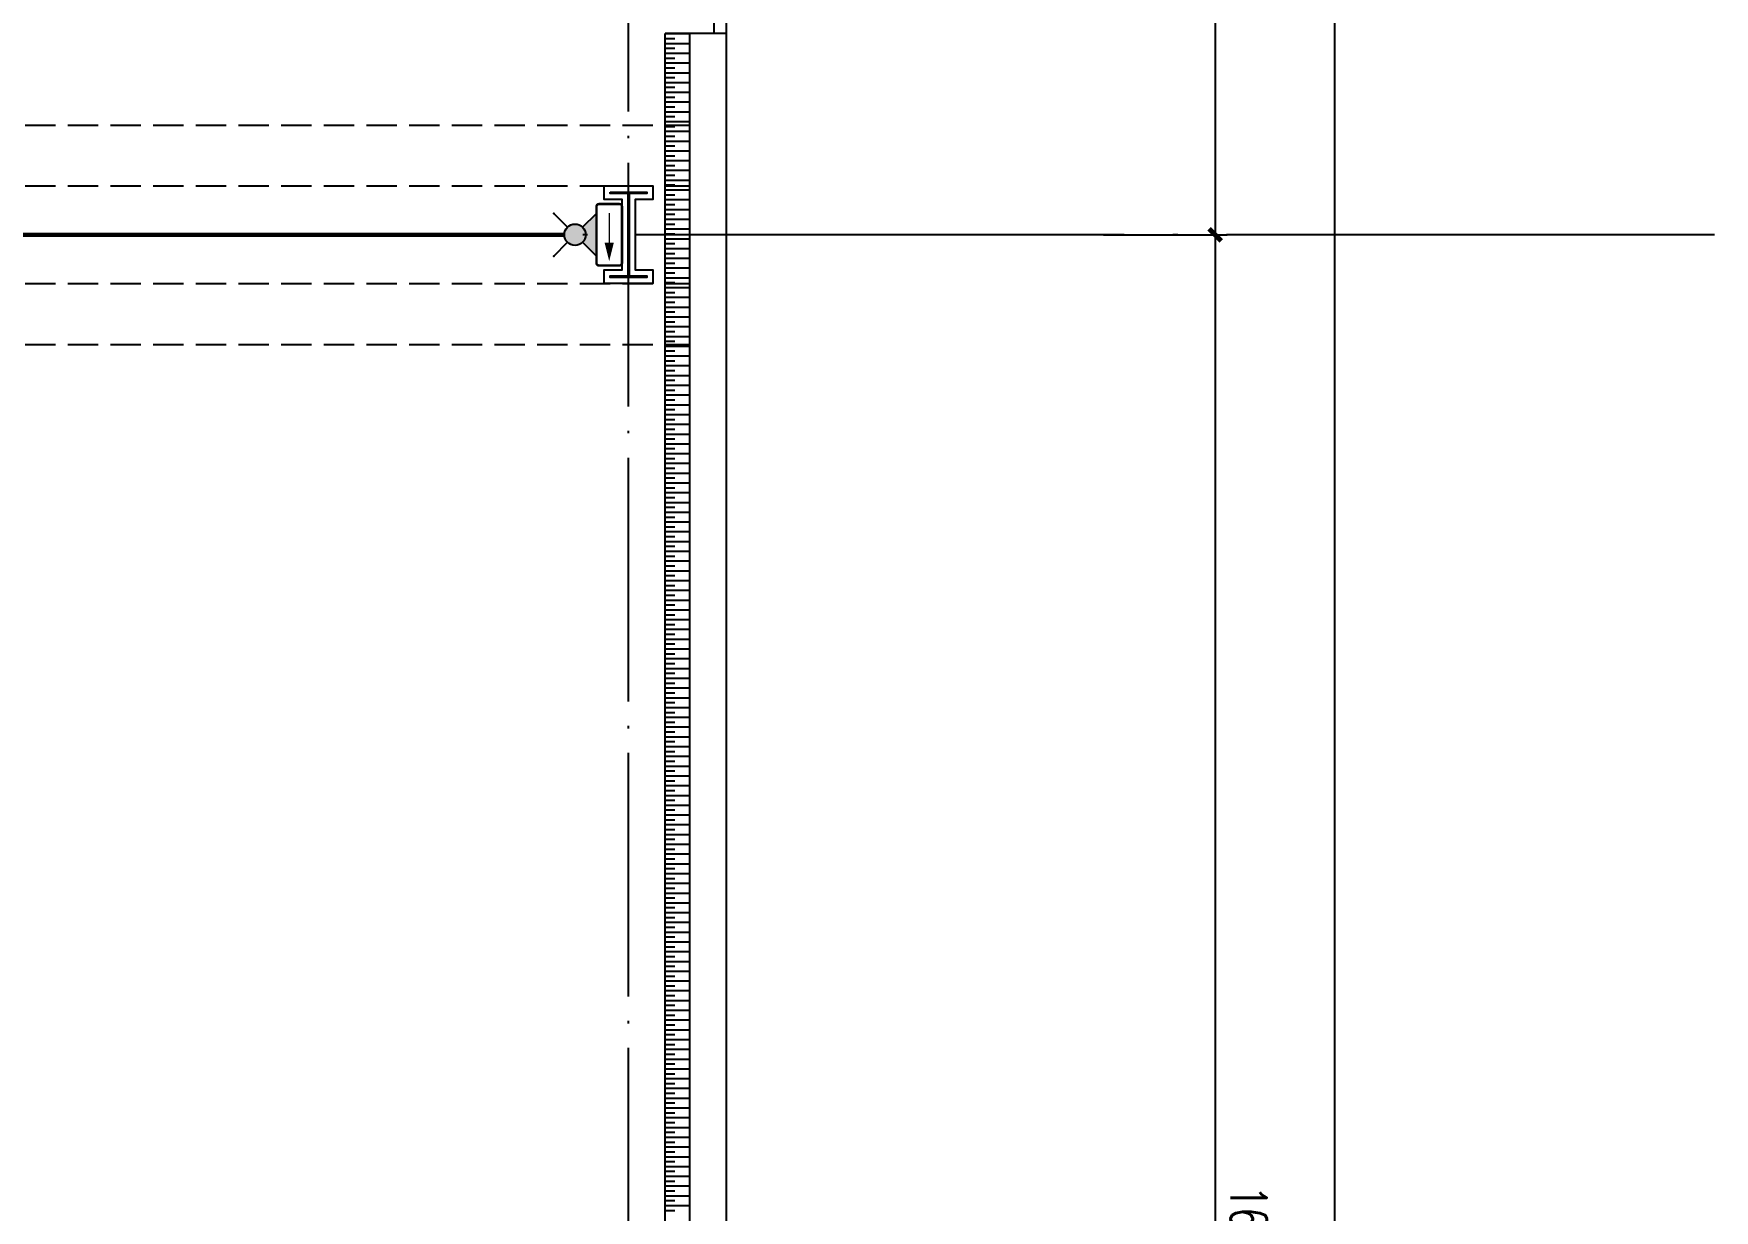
# Model space of a CAD drawing. Extents: x -1396510 to 1250330, y -1892470 to 1623980.
# Drawn here: x 397096 to 410880, y -790633 to -780980 of the extents above; entities that cross this region are included whole.
import ezdxf
from ezdxf.enums import TextEntityAlignment as Align

# ---------------------------------------------------------------- set-up
doc = ezdxf.new("R2010")
doc.units = 0
doc.header["$LTSCALE"] = 1000
doc.header["$MEASUREMENT"] = 0
doc.linetypes.add('DASH', pattern=[0.35, 0.25, -0.1])
doc.linetypes.add('DOTE', pattern=[2.4200000000000004, 2, -0.2, 0.02, -0.2])
doc.layers.get('Defpoints').update_dxf_attribs({"color": 210})
for name, color, linetype in [('99平面图例外参$0$A-HATCH-2', 251, 'Continuous'), ('A-AXIS-D', 1, 'Continuous'), ('A-AXIS-DOTE', 14, 'DOTE'), ('A-HATCH-2', 251, 'Continuous'), ('A-LIN-V', 9, 'Continuous'), ('A-WINDOW', 140, 'Continuous'), ('AS-COLN', 6, 'Continuous'), ('AS-WALL', 40, 'Continuous'), ('CURTWALL', 4, 'Continuous'), ('EQUIP-应急', 3, 'Continuous'), ('EQUIP-照明', 3, 'Continuous'), ('WIRE-照明', 1, 'Continuous')]:
    doc.layers.add(name, color=color, linetype=linetype)
doc.layers.add('A-云线2', color=3, linetype='Continuous', plot=False)
doc.styles.add('_TCH_DIM_T3', font='SIMPLEX', dxfattribs={"width": 0.7058823529411765, "bigfont": 'GBCBIG'})
doc.styles.add('_TEL_DIM', font='SIMPLEX', dxfattribs={"width": 0.8, "height": 3.5, "bigfont": 'HZTXT'})
doc.styles.add('A-DIM_T3', font='SIMPLEX', dxfattribs={"width": 0.7058823529411765, "bigfont": 'GBCBIG'})
doc.dimstyles.new('_TCH_ARCH&&100', dxfattribs={"dimtxt": 297.5, "dimasz": 100, "dimexe": 100, "dimexo": 100, "dimgap": 126.25, "dimtad": 1, "dimdec": 0, "dimzin": 0, "dimdsep": 46, "dimtxsty": '_TCH_DIM_T3', "dimblk": 'ARCHTICK', "dimcen": 0.09, "dimclrt": 7, "dimazin": 2, "dimtfac": 1, "dimtdec": 0, "dimtix": 1, "dimtmove": 2, "dimatfit": 3, "dimfxl": 0, "dimtolj": 1, "dimtzin": 0, "dimarcsym": 0})
doc.dimstyles.new('A-DIM&&100', dxfattribs={"dimtxt": 297.5, "dimasz": 100, "dimexe": 100, "dimexo": 100, "dimgap": 126.25, "dimtad": 1, "dimdec": 0, "dimzin": 0, "dimdsep": 46, "dimtxsty": 'A-DIM_T3', "dimblk": 'ARCHTICK', "dimcen": 0.09, "dimclrt": 7, "dimazin": 2, "dimtfac": 1, "dimtdec": 0, "dimtix": 1, "dimtmove": 2, "dimatfit": 3, "dimfxl": 0, "dimtolj": 1, "dimtzin": 0, "dimarcsym": 0})

# ---------------------------------------------------------------- blocks, each defined once
blk = doc.blocks.new('_ArchTick')
at = {"color": 0, "linetype": 'ByBlock', "const_width": 0.4}
blk.add_lwpolyline([(-0.5, -0.5), (0.5, 0.5)], dxfattribs=at)
blk = doc.blocks.new('*D555')
at = {"layer": 'A-AXIS-D', "color": 0, "lineweight": -2, "transparency": 16777216}
for p, q in [((160194.1845321636, -49499.99999999977), (161210.0007330689, -49499.99999999977)), ((161110.0007330689, -49499.99999999977), (161110.0007330689, -65999.99999999953)), ((160194.1845321634, -65999.99999999953), (161210.0007330689, -65999.99999999953))]:
    blk.add_line(p, q, dxfattribs=at)
at = {"layer": 'Defpoints', "color": 0, "transparency": 16777216}
for p in [(160094.1845321636, -49499.99999999977), (160094.1845321634, -65999.99999999953), (161110.0007330689, -65999.99999999953)]:
    blk.add_point(p, dxfattribs=at)
at = {"layer": 'A-AXIS-D', "color": 0, "lineweight": -2, "transparency": 16777216, "xscale": 100, "yscale": 100, "zscale": 100}
for p, rotation in [((161110.0007330689, -49499.99999999977), 90), ((161110.0007330689, -65999.99999999953), 270)]:
    blk.add_blockref('_ArchTick', p, dxfattribs=dict(at, rotation=rotation))
at = {"layer": 'A-AXIS-D', "color": 7, "transparency": 16777216, "insert": (161385.0007330689, -57749.99999999965), "char_height": 297.5, "attachment_point": 5, "rotation": 270, "style": 'A-DIM_T3'}
blk.add_mtext('\\A1;16500', dxfattribs=at)
blk = doc.blocks.new('*D556')
at = {"layer": 'A-AXIS-D', "color": 0, "lineweight": -2, "transparency": 16777216}
for p, q in [((160194.1845321634, -65999.99999999953), (161210.0007330687, -65999.99999999953)), ((161110.0007330687, -65999.99999999953), (161110.0007330687, -82499.99999999953)), ((160194.1845321631, -82499.99999999953), (161210.0007330687, -82499.99999999953))]:
    blk.add_line(p, q, dxfattribs=at)
at = {"layer": 'Defpoints', "color": 0, "transparency": 16777216}
for p in [(160094.1845321634, -65999.99999999953), (160094.1845321631, -82499.99999999953), (161110.0007330687, -82499.99999999953)]:
    blk.add_point(p, dxfattribs=at)
at = {"layer": 'A-AXIS-D', "color": 0, "lineweight": -2, "transparency": 16777216, "xscale": 100, "yscale": 100, "zscale": 100}
for p, rotation in [((161110.0007330687, -65999.99999999953), 90), ((161110.0007330687, -82499.99999999953), 270)]:
    blk.add_blockref('_ArchTick', p, dxfattribs=dict(at, rotation=rotation))
at = {"layer": 'A-AXIS-D', "color": 7, "transparency": 16777216, "insert": (161385.0007330687, -74249.99999999953), "char_height": 297.5, "attachment_point": 5, "rotation": 270, "style": 'A-DIM_T3'}
blk.add_mtext('\\A1;16500', dxfattribs=at)
blk = doc.blocks.new('nt66')
at = {"layer": 'A-HATCH-2', "color": 8}
blk.add_lwpolyline([(-195839.9992261842, 766869.9996079458), (-195439.9992261842, 766869.9996079458), (-195439.9992261842, 766757.9996079458), (-195585.9992261842, 766757.9996079458), (-195585.9992261842, 766181.9996079458), (-195439.9992261842, 766181.9996079458), (-195439.9992261842, 766069.9996079458), (-195839.9992261842, 766069.9996079458), (-195839.9992261842, 766181.9996079458), (-195693.9992261842, 766181.9996079458), (-195693.9992261842, 766757.9996079458), (-195839.9992261842, 766757.9996079458)], close=True, dxfattribs=at)
at = {"layer": 'AS-COLN'}
blk.add_lwpolyline([(-195789.9992261842, 766819.9996079458), (-195489.9992261842, 766819.9996079458), (-195489.9992261842, 766807.9996079458), (-195635.9992261842, 766807.9996079458), (-195635.9992261842, 766131.9996079458), (-195489.9992261842, 766131.9996079458), (-195489.9992261842, 766119.9996079458), (-195789.9992261842, 766119.9996079458), (-195789.9992261842, 766131.9996079458), (-195643.9992261842, 766131.9996079458), (-195643.9992261842, 766807.9996079458), (-195789.9992261842, 766807.9996079458)], close=True, dxfattribs=at)
blk = doc.blocks.new('33333')
blk.add_blockref('nt66', (66785.81547572014, -109900.0000038168))
blk = doc.blocks.new('w42343')
at = {"layer": 'A-HATCH-2', "color": 8, "linetype": 'DASH'}
for p, q in [((-263654.1845247769, 657470.0003759356), (-128354.1845264263, 657470.0003949691)), ((-263654.1845247769, 656970.0003759356), (-128354.184526356, 656970.0003949691)), ((-263654.1845247769, 656169.9996164318), (-128354.184526356, 656169.9995973982)), ((-263654.1845247769, 655669.9996164318), (-128354.1845264263, 655669.9995973982))]:
    blk.add_line(p, q, dxfattribs=at)
blk = doc.blocks.new('*D5786')
at = {"layer": 'A-AXIS-D', "color": 0, "lineweight": -2, "transparency": 16777216}
for p, q in [((160294.1845321635, 650.0000030361114), (162189.6748818062, 650.0000030361108)), ((162089.6748818062, 650.0000030361108), (162089.6748818062, -83149.99999608798)), ((160294.1845321631, -83149.99999608798), (162189.6748818062, -83149.99999608798))]:
    blk.add_line(p, q, dxfattribs=at)
at = {"layer": 'Defpoints', "color": 0, "transparency": 16777216}
for p in [(160194.1845321635, 650.0000030361114), (160194.1845321631, -83149.99999608798), (162089.6748818062, -83149.99999608798)]:
    blk.add_point(p, dxfattribs=at)
at = {"layer": 'A-AXIS-D', "color": 0, "lineweight": -2, "transparency": 16777216, "xscale": 100, "yscale": 100, "zscale": 100}
for p, rotation in [((162089.6748818062, 650.0000030361108), 90), ((162089.6748818062, -83149.99999608798), 270)]:
    blk.add_blockref('_ArchTick', p, dxfattribs=dict(at, rotation=rotation))
at = {"layer": 'A-AXIS-D', "color": 7, "transparency": 16777216, "insert": (162364.6748818062, -41249.99999652594), "char_height": 297.5, "attachment_point": 5, "rotation": 270.00000000000153, "style": '_TCH_DIM_T3'}
blk.add_mtext('\\A1;83800', dxfattribs=at)
blk = doc.blocks.new('99平面图例外参$0$$LinePat$填挖边坡')
at = {"color": 0}
for p, q in [((0, 0), (0, -1500)), ((300, 0), (300, -600))]:
    blk.add_line(p, q, dxfattribs=at)
at = {"layer": 'Defpoints', "color": 0}
blk.add_point((600, 0), dxfattribs=at)
blk = doc.blocks.new('$equip_U$00000208(EQ-138-沈勤辉)')
blk.add_hatch(color=256).paths.add_polyline_path([(0.2147097289562225, 0.3719966466887854), (0.5027097289566882, 0.299996646688669), (0.2147097289562225, 0.2279966466885526)])
at = {"color": 7, "lineweight": 0}
blk.add_line((-0.5027097171696369, 0.299996646688669), (0.2147097289562225, 0.299996646688669), dxfattribs=at)
at = {"lineweight": 0, "const_width": 0.05714285714285714}
blk.add_lwpolyline([(-0.6583184713381343, 0), (0.6583184713381343, 0, 0.4142135623730951), (0.7202292993606534, 0.06191082802251913), (0.7202292993606534, 0.538089147376013, 0.4142134483154825), (0.6583184831251856, 0.5999999876949005), (-0.6583184713381343, 0.5999999753985321, 0.4142135569004326), (-0.7202292993897572, 0.538089147376013, -1.03110597e-08), (-0.7202293136506341, 0.06190414600132499, 0.4142452734662578), (-0.6583184713381343, 0, 18481.44543864699)], format="xyb", dxfattribs=at)
blk.add_lwpolyline([(0.2147097289562225, 0.3719966466887854), (0.5027097289566882, 0.299996646688669), (0.2147097289562225, 0.2279966466885526), (0.2147097289562225, 0.3719966466887854)], dxfattribs=at)
for p in [(5.878973752260208e-09, 0.5999999815539923), (-0.7202293065201957, 0.299996646688669), (0, 0), (0.7202292993606534, 0.2999999876919901)]:
    blk.add_point(p)
at = {"color": 7, "style": '_TEL_DIM', "flags": 1}
for tag in ['REMARK', 'A']:
    blk.add_attdef(tag, text='', height=2e-05, dxfattribs=at).set_placement((0, 0), align=Align.MIDDLE_CENTER)
blk = doc.blocks.new('$equip$00003158')
blk.add_hatch(color=256).paths.add_polyline_path([(0, 0.75, 1), (0, 0.25, 1)])
h = blk.add_hatch(color=256)
h.dxf.hatch_style = 1
h.paths.add_polyline_path([(0, 0.25, -0.198912367379658), (-0.176776695298031, 0.323223304703788), (-0.5, 0), (0.5, 0), (0.176776695294393, 0.32322330470015, -0.1989123673769837)])
for p, q in [((-0.5, 1), (-0.176776695298031, 0.676776695292574)), ((0.176776695294393, 0.676776695292574), (0.5, 1)), ((-0.5, 0), (-0.176776695298031, 0.32322330470015)), ((-0.5, 0), (0.5, 0)), ((0.176776695294393, 0.32322330470015), (0.5, 0))]:
    blk.add_line(p, q)
blk.add_circle((0, 0.5), 0.25)
for p in [(-0.5, 1), (0.5, 1), (-0.5, 0), (0, 0), (0.5, 0)]:
    blk.add_point(p)
at = {"color": 7, "style": '_TEL_DIM', "flags": 1}
for tag in ['REMARK', 'A']:
    blk.add_attdef(tag, text='', height=2e-05, dxfattribs=at).set_placement((0, 0), align=Align.MIDDLE_CENTER)
blk = doc.blocks.new('世赫2#厂房一层0821')
at = {"layer": 'A-AXIS-DOTE', "color": 8}
blk.add_line((156300.0000002569, -89188.86730921874), (156300.0000002572, 6366.132690781262), dxfattribs=at)
at = {"layer": 'A-AXIS-DOTE', "color": 8, "ltscale": 2}
blk.add_line((165204.1845321656, -65999.99999999988), (-11095.81546783436, -65999.9999999993), dxfattribs=at)
at = {"layer": 'A-LIN-V'}
for p in [(156600.0000029327, -79250.00000051386), (156800.0000059222, -64349.99999998033)]:
    blk.add_line(p, (156600.0000029451, -64349.99999998033), dxfattribs=at)
at = {"layer": 'AS-WALL'}
for p, q in [((156800.0000059222, -64349.99999998031), (156800.0000034941, -82850.0000014637)), ((157100.0000059222, -64350), (156800.0000059222, -64349.99999998031)), ((157100.0000059222, -64350), (157100.000003494, -82850.00000149837))]:
    blk.add_line(p, q, dxfattribs=at)
at = {"layer": 'CURTWALL'}
for p, q in [((157000.0000155088, -41399.99999994948), (157000.0000094029, -64349.99999998731)), ((157100.0000155088, -41399.99999994948), (157100.0000094029, -64349.99999998731)), ((157100.0000094029, -64349.99999998731), (156800.0000094029, -64349.9999999607))]:
    blk.add_line(p, q, dxfattribs=at)
at = {"layer": '99平面图例外参$0$A-HATCH-2', "color": 203, "xscale": -0.1335125448076481, "yscale": 0.1333333333333333, "zscale": 0.1333333333333333, "rotation": 89.99999999825124}
for p in [(156600.0000033875, -64349.99999998033), (156600.0000033851, -64430.10752686491), (156600.0000033826, -64510.2150537495), (156600.0000033802, -64590.32258063409), (156600.0000033777, -64670.43010751868), (156600.0000033753, -64750.53763440327), (156600.0000033728, -64830.64516128786), (156600.0000033704, -64910.75268817245), (156600.000003368, -64990.86021505704), (156600.0000033655, -65070.96774194163), (156600.0000033631, -65151.07526882621), (156600.0000033606, -65231.1827957108), (156600.0000033582, -65311.29032259539), (156600.0000033557, -65391.39784947998), (156600.0000033533, -65471.50537636457), (156600.0000033508, -65551.61290324916), (156600.0000033484, -65631.72043013375), (156600.000003346, -65711.82795701834), (156600.0000033435, -65791.93548390293), (156600.0000033411, -65872.04301078751), (156600.0000033386, -65952.1505376721), (156600.0000033362, -66032.25806455669), (156600.0000033337, -66112.36559144128), (156600.0000033313, -66192.47311832587), (156600.0000033288, -66272.58064521046), (156600.0000033264, -66352.68817209505), (156600.0000033239, -66432.79569897964), (156600.0000033215, -66512.90322586423), (156600.0000033191, -66593.01075274881), (156600.0000033166, -66673.1182796334), (156600.0000033142, -66753.22580651799), (156600.0000033117, -66833.33333340258), (156600.0000033093, -66913.44086028717), (156600.0000033068, -66993.54838717176), (156600.0000033044, -67073.65591405635), (156600.0000033019, -67153.76344094094), (156600.0000032995, -67233.87096782553), (156600.0000032971, -67313.97849471011), (156600.0000032946, -67394.0860215947), (156600.0000032922, -67474.19354847929), (156600.0000032897, -67554.30107536388), (156600.0000032873, -67634.40860224847), (156600.0000032848, -67714.51612913306), (156600.0000032824, -67794.62365601765), (156600.0000032799, -67874.73118290224), (156600.0000032775, -67954.83870978683), (156600.000003275, -68034.94623667141), (156600.0000032726, -68115.053763556), (156600.0000032701, -68195.16129044059), (156600.0000032677, -68275.26881732518), (156600.0000032652, -68355.37634420977), (156600.0000032628, -68435.48387109436), (156600.0000032604, -68515.59139797895), (156600.0000032579, -68595.69892486354), (156600.0000032555, -68675.80645174813), (156600.000003253, -68755.91397863271), (156600.0000032506, -68836.0215055173), (156600.0000032481, -68916.12903240189), (156600.0000032457, -68996.23655928648), (156600.0000032432, -69076.34408617107), (156600.0000032408, -69156.45161305566), (156600.0000032384, -69236.55913994025), (156600.0000032359, -69316.66666682484), (156600.0000032335, -69396.77419370943), (156600.000003231, -69476.88172059401), (156600.0000032286, -69556.9892474786), (156600.0000032261, -69637.09677436319), (156600.0000032237, -69717.20430124778), (156600.0000032212, -69797.31182813237), (156600.0000032188, -69877.41935501696), (156600.0000032164, -69957.52688190155), (156600.0000032139, -70037.63440878614), (156600.0000032115, -70117.74193567073), (156600.000003209, -70197.84946255531), (156600.0000032066, -70277.9569894399), (156600.0000032041, -70358.06451632449), (156600.0000032017, -70438.17204320908), (156600.0000031992, -70518.27957009367), (156600.0000031968, -70598.38709697826), (156600.0000031943, -70678.49462386285), (156600.0000031919, -70758.60215074744), (156600.0000031895, -70838.70967763202), (156600.000003187, -70918.81720451661), (156600.0000031846, -70998.9247314012), (156600.0000031821, -71079.03225828579), (156600.0000031797, -71159.13978517038), (156600.0000031772, -71239.24731205497), (156600.0000031748, -71319.35483893956), (156600.0000031723, -71399.46236582415), (156600.0000031699, -71479.56989270874), (156600.0000031675, -71559.67741959332), (156600.000003165, -71639.78494647791), (156600.0000031626, -71719.8924733625), (156600.0000031601, -71800.00000024709), (156600.0000031577, -71880.10752713168), (156600.0000031552, -71960.21505401627), (156600.0000031528, -72040.32258090086), (156600.0000031503, -72120.43010778545), (156600.0000031479, -72200.53763467004), (156600.0000031455, -72280.64516155462), (156600.000003143, -72360.75268843921), (156600.0000031406, -72440.8602153238), (156600.0000031381, -72520.96774220839), (156600.0000031357, -72601.07526909298), (156600.0000031332, -72681.18279597757), (156600.0000031308, -72761.29032286216), (156600.0000031283, -72841.39784974675), (156600.0000031259, -72921.50537663134), (156600.0000031235, -73001.61290351592), (156600.000003121, -73081.72043040051), (156600.0000031186, -73161.8279572851), (156600.0000031161, -73241.93548416969), (156600.0000031137, -73322.04301105428), (156600.0000031112, -73402.15053793887), (156600.0000031088, -73482.25806482346), (156600.0000031063, -73562.36559170805), (156600.0000031039, -73642.47311859264), (156600.0000031014, -73722.58064547722), (156600.000003099, -73802.68817236181), (156600.0000030966, -73882.7956992464), (156600.0000030941, -73962.90322613099)]:
    blk.add_blockref('99平面图例外参$0$$LinePat$填挖边坡', p, dxfattribs=at)
at = {"layer": 'A-WINDOW'}
for name in ['33333', 'w42343']:
    blk.add_blockref(name, (285154.1845321656, -722569.9999961834), dxfattribs=at)
at = {"layer": 'A-AXIS-D'}
dim = blk.add_linear_dim(base=(162089.6748818062, -83149.99999608798), p1=(160194.1845321635, 650.0000030361114), p2=(160194.1845321631, -83149.99999608798), angle=269.9999999999997, dimstyle='_TCH_ARCH&&100', dxfattribs=at)
dim.commit()
dim.dimension.update_dxf_attribs({"geometry": '*D5786', "text_midpoint": (162364.6748818062, -41249.99999652594), "dimtype": 161, "text_rotation": 270.0000000000015})
for base, p1, p2, angle, picture, middle in [((161110.0007330689, -65999.99999999953), (160094.1845321636, -49499.99999999977), (160094.1845321634, -65999.99999999953), 269.9999999999993, '*D555', (161385.0007330689, -57749.99999999965)), ((161110.0007330687, -82499.99999999953), (160094.1845321634, -65999.99999999953), (160094.1845321631, -82499.99999999953), 269.999999999999, '*D556', (161385.0007330687, -74249.99999999953))]:
    dim = blk.add_linear_dim(base=base, p1=p1, p2=p2, angle=angle, dimstyle='A-DIM&&100', override={"dimgap": 0}, dxfattribs=at)
    dim.commit()
    dim.dimension.update_dxf_attribs({"geometry": picture, "text_midpoint": middle, "dimtype": 129, "text_rotation": 270})

msp = doc.modelspace()

# ---------------------------------------------------------------- linework, layer by layer
at = {"layer": 'WIRE-照明', "color": 6, "linetype": 'DASH', "const_width": 35}
msp.add_lwpolyline([(392921.8162495364, -782629.9999961874), (401449.3146931063, -782629.9999934654)], dxfattribs=at)

# ---------------------------------------------------------------- block references
at = {"layer": 'A-云线2'}
msp.add_blockref('世赫2#厂房一层0821', (245675.8154678344, -716630.0000038166), dxfattribs=at)
at = {"layer": 'EQUIP-应急', "xscale": 350.0000000000001, "yscale": 350.0000000000001, "zscale": 350.0000000000001, "rotation": 90.00000000000001}
msp.add_blockref('$equip$00003158', (401711.8146931063, -782630.0000099028), dxfattribs=at)
at = {"layer": 'EQUIP-照明', "xscale": -350, "yscale": 350, "zscale": 350, "rotation": 90}
msp.add_blockref('$equip_U$00000208(EQ-138-沈勤辉)', (401921.8146866467, -782630.0000038161), dxfattribs=at)

doc.saveas('drawing.dxf')
